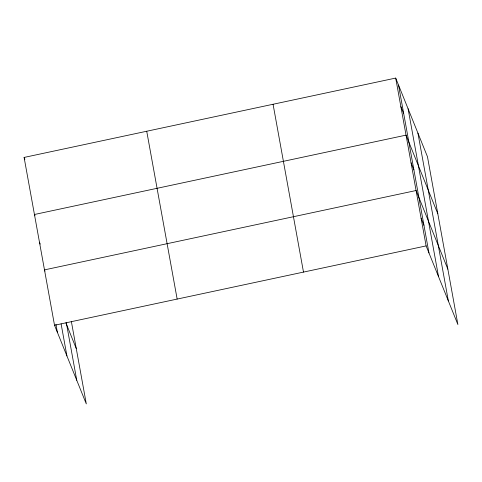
<?xml version="1.0" encoding="UTF-8"?>
<svg xmlns="http://www.w3.org/2000/svg" width="482" height="482" viewBox="0 0 482 482"><rect width="100%" height="100%" fill="white"/><g stroke="black" fill="none" stroke-linecap="round" stroke-linejoin="round"><path stroke-width="0.72" d="M71.378 321.578L86.308 403.928L54.526 325.266L24.1 157.433L395.692 78.072L427.474 156.734L457.9 324.567L426.118 245.904L395.692 78.072M54.526 325.266L426.118 245.904M400.867 106.606L403.711 113.644M437.819 213.797L406.037 135.135L34.445 214.496L34.963 215.773M411.056 162.826L413.899 169.869M447.862 269.185L416.08 190.523L44.483 269.878L45.001 271.161M421.099 218.213L423.943 225.257M24.1 157.433L24.877 159.349M39.464 242.187L40.241 244.109M65.895 322.88L76.264 348.54M417.924 133.098L448.35 300.931M408.085 108.751L438.512 276.584M398.536 85.115L428.962 252.948M273.065 104.263L303.491 272.095M146.727 131.243L177.153 299.075M66.323 322.723L76.759 380.292M61.106 323.874L66.92 355.939M55.918 324.29L57.37 332.303"/></g></svg>
